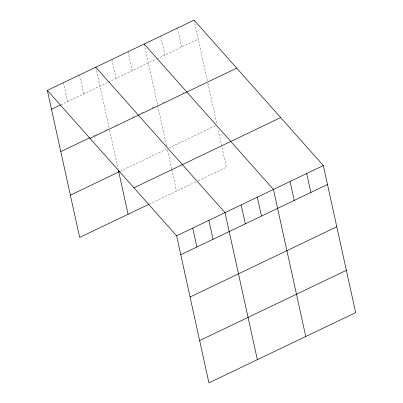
<?xml version="1.0" encoding="UTF-8"?>
<svg xmlns="http://www.w3.org/2000/svg" width="403" height="403" viewBox="0 0 403 403"><rect width="100%" height="100%" fill="white"/><g stroke="black" fill="none" stroke-linecap="round" stroke-linejoin="round"><path stroke-width="0.3" stroke-dasharray="2.02 1.51" d="M60.964 104.79L107.712 82.413M108.271 82.147L156.102 59.256M156.656 58.989L198.231 39.091M93.078 136.149L96.972 134.285M104.765 130.552L107.551 129.222M115.339 125.494L117.011 124.693M132.038 117.5L133.705 116.699M141.498 112.971L144.279 111.641M152.072 107.908L154.858 106.578M162.626 102.861L165.396 101.531M182.584 93.31L184.247 92.514M120.467 171.184L167.215 148.808L171.663 169.023M168.877 148.012L215.439 125.721M149.241 204.135L195.913 181.798M198.13 180.735L226.4 167.205L217.912 128.602M194.065 20.15L207.525 81.371M207.923 83.184L216.97 124.32M177.436 28.109L181.602 47.05M160.807 36.069L164.973 55.01M144.178 44.028L157.502 104.634M157.769 105.853L166.55 145.78M171.794 169.638L176.509 191.082M128.038 51.755L132.204 70.696M111.898 59.478L116.064 78.419M95.758 67.205L109.082 127.811M109.616 130.24L118.129 168.958M79.618 74.928L83.784 93.869M63.478 82.655L67.644 101.596"/><path stroke-width="0.6" d="M47.337 90.378L194.065 20.15L323.332 165.568L355.663 312.622L208.935 382.85L176.6 235.795L47.337 90.378L79.668 237.432L148.682 204.402M51.503 109.319L60.41 105.057M60.798 151.599L89.738 137.745M89.995 138.365L236.722 68.137M70.374 195.158L119.908 171.446M133.947 187.808L280.674 117.58M176.6 235.795L323.332 165.568M180.766 254.736L327.493 184.503M190.06 297.011L336.787 226.783M199.641 340.57L346.368 270.342M144.178 44.028L273.441 189.445L305.776 336.5M95.758 67.205L225.02 212.618L257.356 359.672M306.698 173.527L310.864 192.463M290.069 181.486L294.235 200.427M257.3 197.168L261.466 216.109M241.16 204.895L245.326 223.836M208.88 220.345L213.046 239.286M192.74 228.068L196.906 247.009M118.396 170.167L128.089 214.26"/></g></svg>
